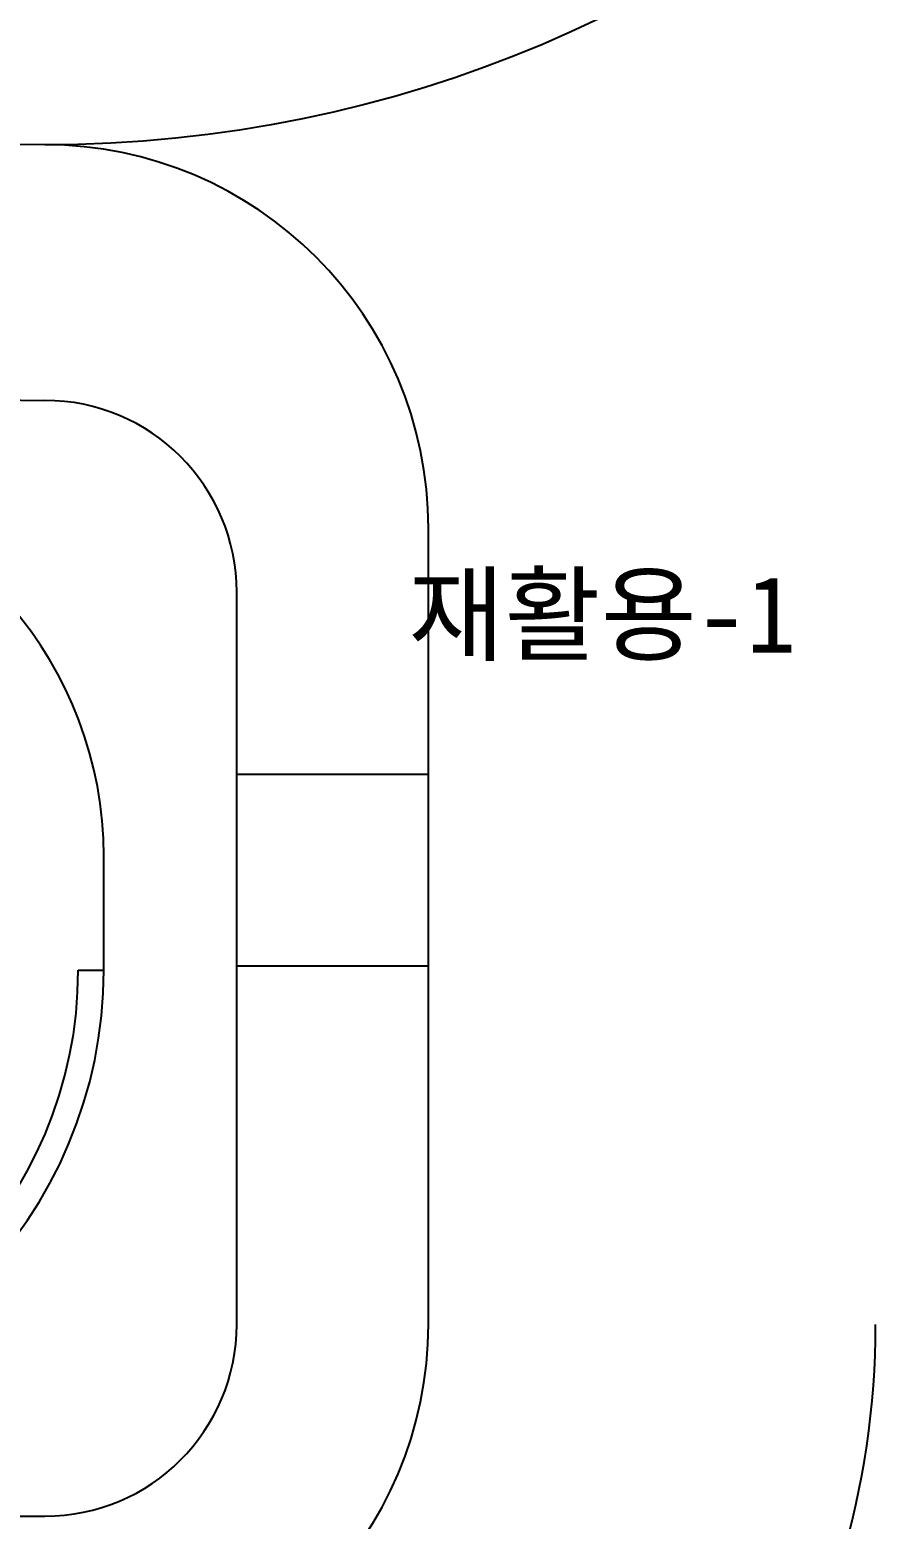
# Model space of a CAD drawing. Header units: millimetres. Extents: x 1145859089 to 1147511753, y -1047484727 to -1047247487.
# Drawn here: x 1146998282 to 1147011420, y -1047402818 to -1047379509 of the extents above; entities that cross this region are included whole.
import ezdxf
from ezdxf.enums import TextEntityAlignment as Align
from ezdxf.xclip import XClip

# ---------------------------------------------------------------- set-up
doc = ezdxf.new("R2010")
doc.units = ezdxf.units.MM
doc.header["$LTSCALE"] = 100
doc.header["$MEASUREMENT"] = 0
doc.header["$XCLIPFRAME"] = 2
doc.layers.get('0').update_dxf_attribs({"linetype": 'CONTINUOUS'})
for name, color, linetype in [('1-PNL-NAME', 2, 'CONTINUOUS'), ('XREF', 135, 'CONTINUOUS'), ('단지배치도$0$W240910', 135, 'CONTINUOUS')]:
    doc.layers.add(name, color=color, linetype=linetype)
doc.styles.add('돋움체', font='DotumChe.ttf')

# ---------------------------------------------------------------- blocks, each defined once
blk = doc.blocks.new('단지배치도$0$zw$9902')
at = {"layer": '단지배치도$0$W240910'}
for p, q in [((74781, -28400, 0), (74781, -15940, 0)), ((71781, -28400, 0), (71781, -16940, 0)), ((71781, -19790, 0), (74781, -19790, 0)), ((69701, -22855, 0), (69701, -21072, 0)), ((71781, -22790, 0), (74781, -22790, 0)), ((69301, -22855, 0), (69701, -22855, 0)), ((49540, -31400, 0), (68781, -31400, 0))]:
    blk.add_line(p, q, dxfattribs=at)
blk.add_circle((68781, 10060, 0), 20000, dxfattribs=at)
for centre, radius, start, end in [((68781, 10060, 0), 24000, 213.718, 270), ((68781, -15940, 0), 6000, 0, 90), ((68781, -16940, 0), 3000, 0, 90), ((63701, -21072, 0), 6000, 0, 81.7868), ((62701, -22855, 0), 7000, 270, 0), ((62701, -22855, 0), 6600, 270, 0), ((68781, -28400, 0), 6000, 270, 0), ((68781, -28400, 0), 3000, 270, 0), ((68781, -28400, 0), 3000, 270, 0), ((68781, -28400, 0), 13000, 294.0243, 0)]:
    blk.add_arc(centre, radius, start, end, dxfattribs=at)
blk = doc.blocks.new('단지배치도')
blk.add_blockref('단지배치도$0$zw$9902', (141034, 142437))

msp = doc.modelspace()

# ---------------------------------------------------------------- block references
at = {"layer": 'XREF'}
ref = msp.add_blockref('단지배치도', (1146788705.034274, -1047513806.462535), dxfattribs=at)
XClip(ref).set_block_clipping_path([(72982.4064819524, 34919.7593965302), (360382.4067475507, 255319.7593436702)])

# ---------------------------------------------------------------- texts
at = {"layer": '1-PNL-NAME', "linetype": 'Continuous', "ltscale": 2, "style": '돋움체'}
msp.add_text('재활용-1', height=1200, dxfattribs=at).set_placement((1147007239.759993, -1047388657.075556), align=Align.MIDDLE_CENTER)

doc.saveas('drawing.dxf')
